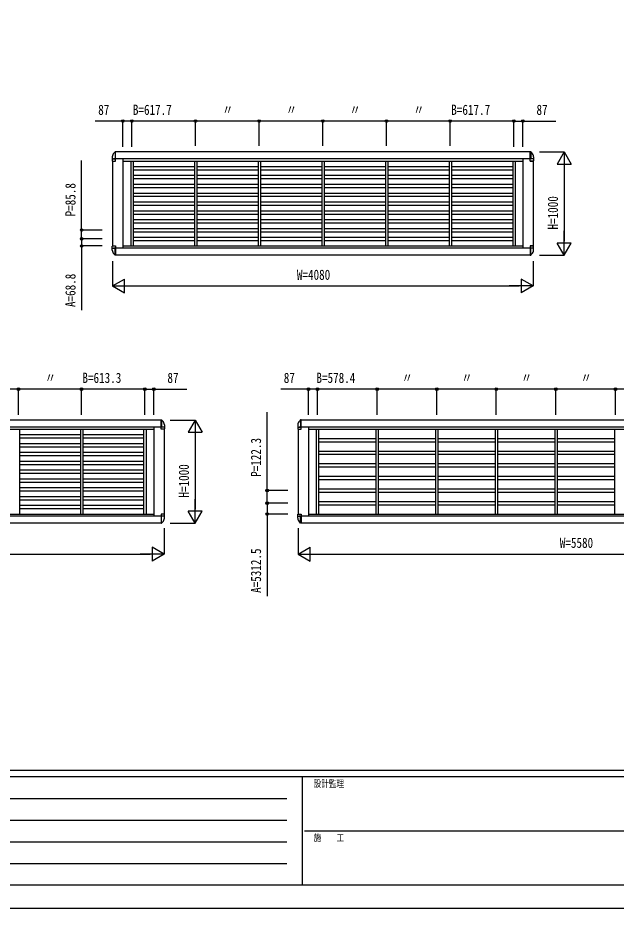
# Model space of a CAD drawing. Units: millimetres, scale not verified. Extents: x -12615 to 12615, y -8910 to 8910.
# Drawn here: x -6674 to -870, y -8910 to -274 of the extents above; entities that cross this region are included whole.
import ezdxf
from ezdxf.enums import TextEntityAlignment as Align

# ---------------------------------------------------------------- set-up
doc = ezdxf.new("R2010")
doc.units = ezdxf.units.MM
doc.header["$LTSCALE"] = 30
for name, color, linetype in [('0-2_YKK_A1', 4, 'Continuous'), ('0-3_YKK_D', 6, 'Continuous'), ('0-4_YKK_ZWAK', 7, 'Continuous')]:
    doc.layers.add(name, color=color, linetype=linetype)
doc.styles.add('ＭＳ ゴシック', font='')
doc.styles.get('ＭＳ ゴシック').set_extended_font_data('MS Gothic')

msp = doc.modelspace()

# ---------------------------------------------------------------- linework, layer by layer
at = {"layer": '0-2_YKK_A1'}
for p, q in [((-5757.44, -1621.91), (-5757.44, -1662)), ((-5730.94, -1574.7), (-5742.8, -1586.56)), ((-5725.94, -1574.7), (-5730.94, -1574.7)), ((-5730.94, -1574.7), (-5730.94, -1643)), ((-5725.94, -1663), (-5725.94, -1574.7)), ((-1698.64, -1575), (-5725.94, -1575)), ((-1703.94, -1574.7), (-1698.94, -1574.7)), ((-1703.94, -1663), (-1703.94, -1574.7)), ((-1698.94, -1574.7), (-1698.94, -1643)), ((-1698.94, -1574.7), (-1687.09, -1586.56)), ((-1672.44, -1621.91), (-1672.44, -1662)), ((-5756.44, -1663), (-5725.94, -1663)), ((-5755.44, -1643), (-5725.94, -1643)), ((-5754.94, -1663), (-5754.94, -2487)), ((-1672.44, -1643), (-5744.94, -1643)), ((-5654.94, -1643), (-5654.94, -2507)), ((-5654.94, -1663), (-1774.94, -1663)), ((-5579.44, -1663), (-5579.44, -2487)), ((-5556.44, -1663), (-5556.44, -2487)), ((-5556.44, -1715.8), (-4961.77, -1715.8)), ((-4961.77, -1663), (-4961.77, -2487)), ((-4938.77, -1663), (-4938.77, -2487)), ((-4938.77, -1715.8), (-4344.11, -1715.8)), ((-4344.11, -1663), (-4344.11, -2487)), ((-4321.11, -1663), (-4321.11, -2487)), ((-4321.11, -1715.8), (-3726.44, -1715.8)), ((-3726.44, -1663), (-3726.44, -2487)), ((-3703.44, -1663), (-3703.44, -2487)), ((-3703.44, -1715.8), (-3108.77, -1715.8)), ((-3108.77, -1663), (-3108.77, -2487)), ((-3085.77, -1663), (-3085.77, -2487)), ((-3085.77, -1715.8), (-2491.11, -1715.8)), ((-2491.11, -1663), (-2491.11, -2487)), ((-2468.11, -1663), (-2468.11, -2487)), ((-2468.11, -1715.8), (-1873.44, -1715.8)), ((-1873.44, -1663), (-1873.44, -2487)), ((-1850.44, -1663), (-1850.44, -2487)), ((-1774.94, -1643), (-1774.94, -2505)), ((-1674.44, -1643), (-1703.94, -1643)), ((-1673.44, -1663), (-1703.94, -1663)), ((-1703.94, -1663), (-1673.44, -1663)), ((-1674.94, -1663), (-1674.94, -2487)), ((-5556.44, -1747.8), (-4961.77, -1747.8)), ((-5556.44, -1801.6), (-4961.77, -1801.6)), ((-4938.77, -1747.8), (-4344.11, -1747.8)), ((-4938.77, -1801.6), (-4344.11, -1801.6)), ((-4321.11, -1747.8), (-3726.44, -1747.8)), ((-4321.11, -1801.6), (-3726.44, -1801.6)), ((-3703.44, -1747.8), (-3108.77, -1747.8)), ((-3703.44, -1801.6), (-3108.77, -1801.6)), ((-3085.77, -1747.8), (-2491.11, -1747.8)), ((-3085.77, -1801.6), (-2491.11, -1801.6)), ((-2468.11, -1747.8), (-1873.44, -1747.8)), ((-2468.11, -1801.6), (-1873.44, -1801.6)), ((-5556.44, -1833.6), (-4961.77, -1833.6)), ((-5556.44, -1887.4), (-4961.77, -1887.4)), ((-4938.77, -1833.6), (-4344.11, -1833.6)), ((-4938.77, -1887.4), (-4344.11, -1887.4)), ((-4321.11, -1833.6), (-3726.44, -1833.6)), ((-4321.11, -1887.4), (-3726.44, -1887.4)), ((-3703.44, -1833.6), (-3108.77, -1833.6)), ((-3703.44, -1887.4), (-3108.77, -1887.4)), ((-3085.77, -1833.6), (-2491.11, -1833.6)), ((-3085.77, -1887.4), (-2491.11, -1887.4)), ((-2468.11, -1833.6), (-1873.44, -1833.6)), ((-2468.11, -1887.4), (-1873.44, -1887.4)), ((-5556.44, -1919.4), (-4961.77, -1919.4)), ((-5556.44, -1973.2), (-4961.77, -1973.2)), ((-4938.77, -1919.4), (-4344.11, -1919.4)), ((-4938.77, -1973.2), (-4344.11, -1973.2)), ((-4321.11, -1919.4), (-3726.44, -1919.4)), ((-4321.11, -1973.2), (-3726.44, -1973.2)), ((-3703.44, -1919.4), (-3108.77, -1919.4)), ((-3703.44, -1973.2), (-3108.77, -1973.2)), ((-3085.77, -1919.4), (-2491.11, -1919.4)), ((-3085.77, -1973.2), (-2491.11, -1973.2)), ((-2468.11, -1919.4), (-1873.44, -1919.4)), ((-2468.11, -1973.2), (-1873.44, -1973.2)), ((-5556.44, -2005.2), (-4961.77, -2005.2)), ((-5556.44, -2059), (-4961.77, -2059)), ((-4938.77, -2005.2), (-4344.11, -2005.2)), ((-4938.77, -2059), (-4344.11, -2059)), ((-4321.11, -2005.2), (-3726.44, -2005.2)), ((-4321.11, -2059), (-3726.44, -2059)), ((-3703.44, -2005.2), (-3108.77, -2005.2)), ((-3703.44, -2059), (-3108.77, -2059)), ((-3085.77, -2005.2), (-2491.11, -2005.2)), ((-3085.77, -2059), (-2491.11, -2059)), ((-2468.11, -2005.2), (-1873.44, -2005.2)), ((-2468.11, -2059), (-1873.44, -2059)), ((-5556.44, -2091), (-4961.77, -2091)), ((-5556.44, -2144.8), (-4961.77, -2144.8)), ((-4938.77, -2091), (-4344.11, -2091)), ((-4938.77, -2144.8), (-4344.11, -2144.8)), ((-4321.11, -2091), (-3726.44, -2091)), ((-4321.11, -2144.8), (-3726.44, -2144.8)), ((-3703.44, -2091), (-3108.77, -2091)), ((-3703.44, -2144.8), (-3108.77, -2144.8)), ((-3085.77, -2091), (-2491.11, -2091)), ((-3085.77, -2144.8), (-2491.11, -2144.8)), ((-2468.11, -2091), (-1873.44, -2091)), ((-2468.11, -2144.8), (-1873.44, -2144.8)), ((-5556.44, -2176.8), (-4961.77, -2176.8)), ((-5556.44, -2230.6), (-4961.77, -2230.6)), ((-4938.77, -2176.8), (-4344.11, -2176.8)), ((-4938.77, -2230.6), (-4344.11, -2230.6)), ((-4321.11, -2176.8), (-3726.44, -2176.8)), ((-4321.11, -2230.6), (-3726.44, -2230.6)), ((-3703.44, -2176.8), (-3108.77, -2176.8)), ((-3703.44, -2230.6), (-3108.77, -2230.6)), ((-3085.77, -2176.8), (-2491.11, -2176.8)), ((-3085.77, -2230.6), (-2491.11, -2230.6)), ((-2468.11, -2176.8), (-1873.44, -2176.8)), ((-2468.11, -2230.6), (-1873.44, -2230.6)), ((-5556.44, -2262.6), (-4961.77, -2262.6)), ((-5556.44, -2316.4), (-4961.77, -2316.4)), ((-4938.77, -2262.6), (-4344.11, -2262.6)), ((-4938.77, -2316.4), (-4344.11, -2316.4)), ((-4321.11, -2262.6), (-3726.44, -2262.6)), ((-4321.11, -2316.4), (-3726.44, -2316.4)), ((-3703.44, -2262.6), (-3108.77, -2262.6)), ((-3703.44, -2316.4), (-3108.77, -2316.4)), ((-3085.77, -2262.6), (-2491.11, -2262.6)), ((-3085.77, -2316.4), (-2491.11, -2316.4)), ((-2468.11, -2262.6), (-1873.44, -2262.6)), ((-2468.11, -2316.4), (-1873.44, -2316.4)), ((-5556.44, -2348.4), (-4961.77, -2348.4)), ((-5556.44, -2402.2), (-4961.77, -2402.2)), ((-4938.77, -2348.4), (-4344.11, -2348.4)), ((-4938.77, -2402.2), (-4344.11, -2402.2)), ((-4321.11, -2348.4), (-3726.44, -2348.4)), ((-4321.11, -2402.2), (-3726.44, -2402.2)), ((-3703.44, -2348.4), (-3108.77, -2348.4)), ((-3703.44, -2402.2), (-3108.77, -2402.2)), ((-3085.77, -2348.4), (-2491.11, -2348.4)), ((-3085.77, -2402.2), (-2491.11, -2402.2)), ((-2468.11, -2348.4), (-1873.44, -2348.4)), ((-2468.11, -2402.2), (-1873.44, -2402.2)), ((-5757.44, -2528.09), (-5757.44, -2488)), ((-5756.44, -2487), (-5725.94, -2487)), ((-5725.94, -2487), (-5725.94, -2575.3)), ((-5654.94, -2487), (-1774.94, -2487)), ((-5556.44, -2434.2), (-4961.77, -2434.2)), ((-4938.77, -2434.2), (-4344.11, -2434.2)), ((-4321.11, -2434.2), (-3726.44, -2434.2)), ((-3703.44, -2434.2), (-3108.77, -2434.2)), ((-3085.77, -2434.2), (-2491.11, -2434.2)), ((-2468.11, -2434.2), (-1873.44, -2434.2)), ((-1703.94, -2487), (-1673.44, -2487)), ((-1673.44, -2487), (-1703.94, -2487)), ((-1703.94, -2487), (-1703.94, -2575.3)), ((-1672.44, -2528.09), (-1672.44, -2488)), ((-5755.44, -2507), (-5725.94, -2507)), ((-1672.44, -2507), (-5744.94, -2507)), ((-5730.94, -2575.3), (-5742.8, -2563.44)), ((-5730.94, -2575.3), (-5730.94, -2507)), ((-5725.94, -2575.3), (-5730.94, -2575.3)), ((-1698.64, -2575), (-5725.94, -2575)), ((-1674.44, -2507), (-1703.94, -2507)), ((-1703.94, -2575.3), (-1698.94, -2575.3)), ((-1698.94, -2575.3), (-1698.94, -2507)), ((-1698.94, -2575.3), (-1687.09, -2563.44)), ((-5283.94, -4175), (-10505.94, -4175)), ((-5283.94, -4174.7), (-5278.94, -4174.7)), ((-5283.94, -4263), (-5283.94, -4174.7)), ((-5278.94, -4174.7), (-5278.94, -4243)), ((-5278.94, -4174.7), (-5267.09, -4186.56)), ((-5252.44, -4221.91), (-5252.44, -4262)), ((-3957.44, -4221.91), (-3957.44, -4262)), ((-3930.94, -4174.7), (-3942.8, -4186.56)), ((-3925.94, -4174.7), (-3930.94, -4174.7)), ((-3930.94, -4174.7), (-3930.94, -4243)), ((-3925.94, -4263), (-3925.94, -4174.7)), ((1601.36, -4175), (-3925.94, -4175)), ((-5264.94, -4243), (-10524.94, -4243)), ((-10434.94, -4263), (-5354.94, -4263)), ((-6656.94, -4263), (-6656.94, -5087)), ((-6656.94, -4315.8), (-6066.69, -4315.8)), ((-6066.69, -4263), (-6066.69, -5087)), ((-6043.69, -4263), (-6043.69, -5087)), ((-6043.69, -4315.8), (-5453.44, -4315.8)), ((-5453.44, -4263), (-5453.44, -5087)), ((-5430.44, -4263), (-5430.44, -5087)), ((-5354.94, -4243), (-5354.94, -5105)), ((-5254.44, -4243), (-5283.94, -4243)), ((-5253.44, -4263), (-5283.94, -4263)), ((-5254.94, -4263), (-5254.94, -5087)), ((-3956.44, -4263), (-3925.94, -4263)), ((-3955.44, -4243), (-3925.94, -4243)), ((-3954.94, -4263), (-3954.94, -5087)), ((1627.56, -4243), (-3944.94, -4243)), ((-3854.94, -4243), (-3854.94, -5107)), ((-3854.94, -4263), (1525.06, -4263)), ((-3779.44, -4263), (-3779.44, -5087)), ((-3756.44, -4263), (-3756.44, -5087)), ((-3201, -4263), (-3201, -5087)), ((-3178, -4263), (-3178, -5087)), ((-2622.55, -4263), (-2622.55, -5087)), ((-2599.55, -4263), (-2599.55, -5087)), ((-2044.11, -4263), (-2044.11, -5087)), ((-2021.11, -4263), (-2021.11, -5087)), ((-1465.66, -4263), (-1465.66, -5087)), ((-1442.66, -4263), (-1442.66, -5087)), ((-887.22, -4263), (-887.22, -5087)), ((-6656.94, -4347.8), (-6066.69, -4347.8)), ((-6656.94, -4401.6), (-6066.69, -4401.6)), ((-6043.69, -4347.8), (-5453.44, -4347.8)), ((-6043.69, -4401.6), (-5453.44, -4401.6)), ((-3756.44, -4353.25), (-3201, -4353.25)), ((-3756.44, -4385.25), (-3201, -4385.25)), ((-3178, -4353.25), (-2622.55, -4353.25)), ((-3178, -4385.25), (-2622.55, -4385.25)), ((-2599.55, -4353.25), (-2044.11, -4353.25)), ((-2599.55, -4385.25), (-2044.11, -4385.25)), ((-2021.11, -4353.25), (-1465.66, -4353.25)), ((-2021.11, -4385.25), (-1465.66, -4385.25)), ((-1442.66, -4353.25), (-887.22, -4353.25)), ((-1442.66, -4385.25), (-887.22, -4385.25)), ((-6656.94, -4433.6), (-6066.69, -4433.6)), ((-6656.94, -4487.4), (-6066.69, -4487.4)), ((-6043.69, -4433.6), (-5453.44, -4433.6)), ((-6043.69, -4487.4), (-5453.44, -4487.4)), ((-3756.44, -4475.55), (-3201, -4475.55)), ((-3178, -4475.55), (-2622.55, -4475.55)), ((-2599.55, -4475.55), (-2044.11, -4475.55)), ((-2021.11, -4475.55), (-1465.66, -4475.55)), ((-1442.66, -4475.55), (-887.22, -4475.55)), ((-6656.94, -4519.4), (-6066.69, -4519.4)), ((-6656.94, -4573.2), (-6066.69, -4573.2)), ((-6043.69, -4519.4), (-5453.44, -4519.4)), ((-6043.69, -4573.2), (-5453.44, -4573.2)), ((-3756.44, -4507.55), (-3201, -4507.55)), ((-3178, -4507.55), (-2622.55, -4507.55)), ((-2599.55, -4507.55), (-2044.11, -4507.55)), ((-2021.11, -4507.55), (-1465.66, -4507.55)), ((-1442.66, -4507.55), (-887.22, -4507.55)), ((-6656.94, -4605.2), (-6066.69, -4605.2)), ((-6656.94, -4659), (-6066.69, -4659)), ((-6043.69, -4605.2), (-5453.44, -4605.2)), ((-6043.69, -4659), (-5453.44, -4659)), ((-3756.44, -4597.85), (-3201, -4597.85)), ((-3756.44, -4629.85), (-3201, -4629.85)), ((-3178, -4597.85), (-2622.55, -4597.85)), ((-3178, -4629.85), (-2622.55, -4629.85)), ((-2599.55, -4597.85), (-2044.11, -4597.85)), ((-2599.55, -4629.85), (-2044.11, -4629.85)), ((-2021.11, -4597.85), (-1465.66, -4597.85)), ((-2021.11, -4629.85), (-1465.66, -4629.85)), ((-1442.66, -4597.85), (-887.22, -4597.85)), ((-1442.66, -4629.85), (-887.22, -4629.85)), ((-6656.94, -4691), (-6066.69, -4691)), ((-6656.94, -4744.8), (-6066.69, -4744.8)), ((-6043.69, -4691), (-5453.44, -4691)), ((-6043.69, -4744.8), (-5453.44, -4744.8)), ((-3756.44, -4720.15), (-3201, -4720.15)), ((-3178, -4720.15), (-2622.55, -4720.15)), ((-2599.55, -4720.15), (-2044.11, -4720.15)), ((-2021.11, -4720.15), (-1465.66, -4720.15)), ((-1442.66, -4720.15), (-887.22, -4720.15)), ((-6656.94, -4776.8), (-6066.69, -4776.8)), ((-6656.94, -4830.6), (-6066.69, -4830.6)), ((-6043.69, -4776.8), (-5453.44, -4776.8)), ((-6043.69, -4830.6), (-5453.44, -4830.6)), ((-3756.44, -4752.15), (-3201, -4752.15)), ((-3178, -4752.15), (-2622.55, -4752.15)), ((-2599.55, -4752.15), (-2044.11, -4752.15)), ((-2021.11, -4752.15), (-1465.66, -4752.15)), ((-1442.66, -4752.15), (-887.22, -4752.15)), ((-6656.94, -4862.6), (-6066.69, -4862.6)), ((-6656.94, -4916.4), (-6066.69, -4916.4)), ((-6043.69, -4862.6), (-5453.44, -4862.6)), ((-6043.69, -4916.4), (-5453.44, -4916.4)), ((-3756.44, -4842.45), (-3201, -4842.45)), ((-3756.44, -4874.45), (-3201, -4874.45)), ((-3178, -4842.45), (-2622.55, -4842.45)), ((-3178, -4874.45), (-2622.55, -4874.45)), ((-2599.55, -4842.45), (-2044.11, -4842.45)), ((-2599.55, -4874.45), (-2044.11, -4874.45)), ((-2021.11, -4842.45), (-1465.66, -4842.45)), ((-2021.11, -4874.45), (-1465.66, -4874.45)), ((-1442.66, -4842.45), (-887.22, -4842.45)), ((-1442.66, -4874.45), (-887.22, -4874.45)), ((-6656.94, -4948.4), (-6066.69, -4948.4)), ((-6656.94, -5002.2), (-6066.69, -5002.2)), ((-6043.69, -4948.4), (-5453.44, -4948.4)), ((-6043.69, -5002.2), (-5453.44, -5002.2)), ((-3756.44, -4964.75), (-3201, -4964.75)), ((-3756.44, -4996.75), (-3201, -4996.75)), ((-3178, -4964.75), (-2622.55, -4964.75)), ((-3178, -4996.75), (-2622.55, -4996.75)), ((-2599.55, -4964.75), (-2044.11, -4964.75)), ((-2599.55, -4996.75), (-2044.11, -4996.75)), ((-2021.11, -4964.75), (-1465.66, -4964.75)), ((-2021.11, -4996.75), (-1465.66, -4996.75)), ((-1442.66, -4964.75), (-887.22, -4964.75)), ((-1442.66, -4996.75), (-887.22, -4996.75)), ((-10434.94, -5087), (-5354.94, -5087)), ((-6656.94, -5034.2), (-6066.69, -5034.2)), ((-6043.69, -5034.2), (-5453.44, -5034.2)), ((-5253.44, -5087), (-5283.94, -5087)), ((-5283.94, -5087), (-5283.94, -5175.3)), ((-5252.44, -5128.09), (-5252.44, -5088)), ((-3957.44, -5128.09), (-3957.44, -5088)), ((-3956.44, -5087), (-3925.94, -5087)), ((-3925.94, -5087), (-3925.94, -5175.3)), ((-3854.94, -5087), (1525.06, -5087)), ((-5264.94, -5107), (-10524.94, -5107)), ((-5283.94, -5175), (-10505.94, -5175)), ((-5254.44, -5107), (-5283.94, -5107)), ((-5283.94, -5175.3), (-5278.94, -5175.3)), ((-5278.94, -5175.3), (-5278.94, -5107)), ((-5278.94, -5175.3), (-5267.09, -5163.44)), ((-3955.44, -5107), (-3925.94, -5107)), ((1627.56, -5107), (-3944.94, -5107)), ((-3930.94, -5175.3), (-3942.8, -5163.44)), ((-3930.94, -5175.3), (-3930.94, -5107)), ((-3925.94, -5175.3), (-3930.94, -5175.3)), ((1601.36, -5175), (-3925.94, -5175))]:
    msp.add_line(p, q, dxfattribs=at)
for centre, radius, start, end in [((-5707.44, -1621.91), 50, 135, 180), ((-1722.44, -1621.91), 50, 0, 45), ((-5756.44, -1662), 1, 180, 270), ((-1673.44, -1662), 1, 270, 0), ((-5756.44, -2488), 1, 90, 180), ((-1673.44, -2488), 1, 0, 90), ((-5707.44, -2528.09), 50, 180, 225), ((-1722.44, -2528.09), 50, 315, 0), ((-5302.44, -4221.91), 50, 0, 45), ((-3907.44, -4221.91), 50, 135, 180), ((-5253.44, -4262), 1, 270, 0), ((-3956.44, -4262), 1, 180, 270), ((-5253.44, -5088), 1, 0, 90), ((-3956.44, -5088), 1, 90, 180), ((-5302.44, -5128.09), 50, 315, 0), ((-3907.44, -5128.09), 50, 180, 225)]:
    msp.add_arc(centre, radius, start, end, dxfattribs=at)
at = {"layer": '0-3_YKK_D'}
for p, q in [((-5654.94, -1525), (-5654.94, -1274)), ((-5567.94, -1515), (-5567.94, -1274)), ((-5567.94, -1525), (-5567.94, -1274)), ((-4950.27, -1275), (-5567.94, -1275)), ((-4950.27, -1515), (-4950.27, -1274)), ((-4950.27, -1515), (-4950.27, -1274)), ((-4332.61, -1275), (-4950.27, -1275)), ((-4332.61, -1515), (-4332.61, -1274)), ((-4332.61, -1515), (-4332.61, -1274)), ((-3714.94, -1275), (-4332.61, -1275)), ((-3714.94, -1515), (-3714.94, -1274)), ((-3714.94, -1515), (-3714.94, -1274)), ((-3097.27, -1275), (-3714.94, -1275)), ((-3097.27, -1515), (-3097.27, -1274)), ((-3097.27, -1515), (-3097.27, -1274)), ((-2479.61, -1275), (-3097.27, -1275)), ((-2479.61, -1515), (-2479.61, -1274)), ((-2479.61, -1515), (-2479.61, -1274)), ((-1861.94, -1275), (-2479.61, -1275)), ((-1861.94, -1525), (-1861.94, -1274)), ((-1861.94, -1525), (-1861.94, -1274)), ((-1774.94, -1525), (-1774.94, -1274)), ((-1614.94, -1575), (-1373.94, -1575)), ((-1374.94, -1575), (-1442.44, -1691.91)), ((-1374.94, -1575), (-1307.44, -1691.91)), ((-1374.94, -1575), (-1374.94, -1808.83)), ((-1442.44, -1691.91), (-1307.44, -1691.91)), ((-1374.94, -1710), (-1374.94, -2440)), ((-5855.94, -2332.4), (-6055.94, -2332.4)), ((-1374.94, -2575), (-1374.94, -2341.17)), ((-5855.94, -2418.2), (-6055.94, -2418.2)), ((-5855.94, -2418.2), (-6055.94, -2418.2)), ((-5855.94, -2487), (-6055.94, -2487)), ((-1374.94, -2575), (-1442.44, -2458.09)), ((-1307.44, -2458.09), (-1442.44, -2458.09)), ((-1374.94, -2575), (-1307.44, -2458.09)), ((-1614.94, -2575), (-1373.94, -2575)), ((-5754.94, -2635), (-5754.94, -2876)), ((-1674.94, -2635), (-1674.94, -2876)), ((-5754.94, -2875), (-5638.03, -2807.5)), ((-5638.03, -2942.5), (-5638.03, -2807.5)), ((-1674.94, -2875), (-1791.85, -2807.5)), ((-1791.85, -2807.5), (-1791.85, -2942.5)), ((-5754.94, -2875), (-5638.03, -2942.5)), ((-5754.94, -2875), (-5521.11, -2875)), ((-5619.94, -2875), (-1809.94, -2875)), ((-1674.94, -2875), (-1908.77, -2875)), ((-1674.94, -2875), (-1791.85, -2942.5)), ((-6668.44, -3875), (-7281.69, -3875)), ((-6668.44, -4125), (-6668.44, -3874)), ((-6668.44, -4125), (-6668.44, -3874)), ((-6055.19, -3875), (-6668.44, -3875)), ((-6055.19, -4125), (-6055.19, -3874)), ((-6055.19, -4125), (-6055.19, -3874)), ((-5441.93, -3875), (-6055.19, -3875)), ((-5441.94, -4125), (-5441.94, -3874)), ((-5441.93, -4125), (-5441.93, -3874)), ((-5354.94, -4125), (-5354.94, -3874)), ((-3854.94, -4125), (-3854.94, -3874)), ((-3767.94, -4125), (-3767.94, -3874)), ((-3767.94, -4125), (-3767.94, -3874)), ((-3189.5, -3875), (-3767.94, -3875)), ((-3189.5, -4125), (-3189.5, -3874)), ((-3189.5, -4125), (-3189.5, -3874)), ((-2611.05, -3875), (-3189.5, -3875)), ((-2611.05, -4125), (-2611.05, -3874)), ((-2611.05, -4125), (-2611.05, -3874)), ((-2032.61, -3875), (-2611.05, -3875)), ((-2032.61, -4125), (-2032.61, -3874)), ((-2032.61, -4125), (-2032.61, -3874)), ((-1454.16, -3875), (-2032.61, -3875)), ((-1454.16, -4125), (-1454.16, -3874)), ((-1454.16, -4125), (-1454.16, -3874)), ((-875.72, -3875), (-1454.16, -3875)), ((-875.72, -4125), (-875.72, -3874)), ((-875.72, -4125), (-875.72, -3874)), ((-297.27, -3875), (-875.72, -3875)), ((-5194.94, -4175), (-4953.94, -4175)), ((-4954.94, -4175), (-5022.44, -4291.91)), ((-4954.94, -4175), (-4887.44, -4291.91)), ((-4954.94, -4175), (-4954.94, -4408.83)), ((-5022.44, -4291.91), (-4887.44, -4291.91)), ((-4954.94, -4310), (-4954.94, -5040)), ((-4055.94, -4858.45), (-4255.94, -4858.45)), ((-4954.94, -5175), (-4954.94, -4941.17)), ((-4055.94, -4980.75), (-4255.94, -4980.75)), ((-4055.94, -4980.75), (-4255.94, -4980.75)), ((-4954.94, -5175), (-5022.44, -5058.09)), ((-4887.44, -5058.09), (-5022.44, -5058.09)), ((-4954.94, -5175), (-4887.44, -5058.09)), ((-4055.94, -5087), (-4255.94, -5087)), ((-5194.94, -5175), (-4953.94, -5175)), ((-5254.94, -5225), (-5254.94, -5476)), ((-3954.94, -5225), (-3954.94, -5476)), ((-5254.94, -5475), (-5371.85, -5407.5)), ((-5371.85, -5407.5), (-5371.85, -5542.5)), ((-3954.94, -5475), (-3838.03, -5407.5)), ((-3838.03, -5542.5), (-3838.03, -5407.5)), ((-10399.94, -5475), (-5389.94, -5475)), ((-5254.94, -5475), (-5488.77, -5475)), ((-5254.94, -5475), (-5371.85, -5542.5)), ((-3954.94, -5475), (-3838.03, -5542.5)), ((-3954.94, -5475), (-3721.11, -5475)), ((-3819.94, -5475), (1490.06, -5475))]:
    msp.add_line(p, q, dxfattribs=at)
for points in [[(-5567.94, -1275), (-5654.94, -1275), (-5924.34, -1275)], [(-1861.94, -1275), (-1774.94, -1275), (-1454.54, -1275)], [(-6054.94, -2418.2), (-6054.94, -2332.4), (-6054.94, -1659.2)], [(-6054.94, -2418.2), (-6054.94, -2487), (-6054.94, -3109.2)], [(-5441.94, -3875), (-5354.94, -3875), (-5034.54, -3875)], [(-3767.94, -3875), (-3854.94, -3875), (-4124.34, -3875)], [(-4254.94, -4980.75), (-4254.94, -4858.45), (-4254.94, -4098.85)], [(-4254.94, -4980.75), (-4254.94, -5087), (-4254.94, -5882)]]:
    msp.add_lwpolyline(points, dxfattribs=at)
for centre in [(-5654.94, -1275), (-5567.94, -1275), (-5567.94, -1275), (-4950.27, -1275), (-4950.27, -1275), (-4332.61, -1275), (-4332.61, -1275), (-3714.94, -1275), (-3714.94, -1275), (-3097.27, -1275), (-3097.27, -1275), (-2479.61, -1275), (-2479.61, -1275), (-1861.94, -1275), (-1861.94, -1275), (-1774.94, -1275), (-6054.94, -2332.4), (-6054.94, -2418.2), (-6054.94, -2418.2), (-6054.94, -2487), (-6668.44, -3875), (-6668.44, -3875), (-6055.19, -3875), (-6055.19, -3875), (-5441.94, -3875), (-5441.93, -3875), (-5354.94, -3875), (-3854.94, -3875), (-3767.94, -3875), (-3767.94, -3875), (-3189.5, -3875), (-3189.5, -3875), (-2611.05, -3875), (-2611.05, -3875), (-2032.61, -3875), (-2032.61, -3875), (-1454.16, -3875), (-1454.16, -3875), (-875.72, -3875), (-875.72, -3875), (-4254.94, -4858.45), (-4254.94, -4980.75), (-4254.94, -4980.75), (-4254.94, -5087)]:
    msp.add_circle(centre, 12.75, dxfattribs=at)
at = {"layer": '0-4_YKK_ZWAK'}
for p, q in [((11685.06, -7575), (-11714.94, -7575)), ((-3914.94, -7635), (-11714.94, -7635)), ((-3914.94, -7635), (-3914.94, -8685)), ((-14.94, -7635), (-3914.94, -7635)), ((-11587.44, -7845), (-4064.94, -7845)), ((-11587.44, -8055), (-4064.94, -8055)), ((-3892.44, -8160), (-14.94, -8160)), ((-11587.44, -8265), (-4064.94, -8265)), ((-11587.44, -8475), (-4064.94, -8475)), ((-11714.94, -8685), (-3914.94, -8685)), ((-3914.94, -8685), (-14.94, -8685))]:
    msp.add_line(p, q, dxfattribs=at)
msp.add_lwpolyline([(-12615, -8910), (12615, -8910), (12615, 8910), (-12615, 8910)], close=True, dxfattribs=at)

# ---------------------------------------------------------------- texts
at = {"layer": '0-3_YKK_D', "style": 'ＭＳ ゴシック', "width": 0.8}
for s, p in [('87', (-5894.34, -1245)), ('B=617.7', (-5557.91, -1245)), ('B=617.7', (-2469.57, -1245)), ('87', (-1642.94, -1245)), ('〃', (-4691.84, -1245)), ('〃', (-4074.17, -1245)), ('〃', (-3456.51, -1245)), ('〃', (-2838.84, -1245)), ('W=4080', (-3966.94, -2845)), ('〃', (-6412.22, -3845)), ('B=613.3', (-6047.36, -3845)), ('87', (-5222.94, -3845)), ('87', (-4094.34, -3845)), ('B=578.4', (-3777.52, -3845)), ('〃', (-2950.67, -3845)), ('〃', (-2372.23, -3845)), ('〃', (-1793.79, -3845)), ('〃', (-1215.34, -3845)), ('W=5580', (-1416.94, -5445))]:
    msp.add_text(s, height=98.97, dxfattribs=at).set_placement(p, align=Align.BOTTOM_LEFT)
for s, p in [('P=85.8', (-6084.94, -2200.4)), ('H=1000', (-1404.94, -2327)), ('A=68.8', (-6084.94, -3079.2)), ('P=122.3', (-4284.94, -4726.45)), ('H=1000', (-4984.94, -4927)), ('A=5312.5', (-4284.94, -5852))]:
    msp.add_text(s, height=98.97, rotation=90, dxfattribs=at).set_placement(p, align=Align.BOTTOM_LEFT)
at = {"layer": '0-4_YKK_ZWAK', "style": 'ＭＳ ゴシック', "width": 0.8}
for s, p in [('設計監理', (-3804.94, -7755)), ('施\u3000\u3000工', (-3804.94, -8280))]:
    msp.add_text(s, height=65.98, dxfattribs=at).set_placement(p, align=Align.BOTTOM_LEFT)

doc.saveas('drawing.dxf')
